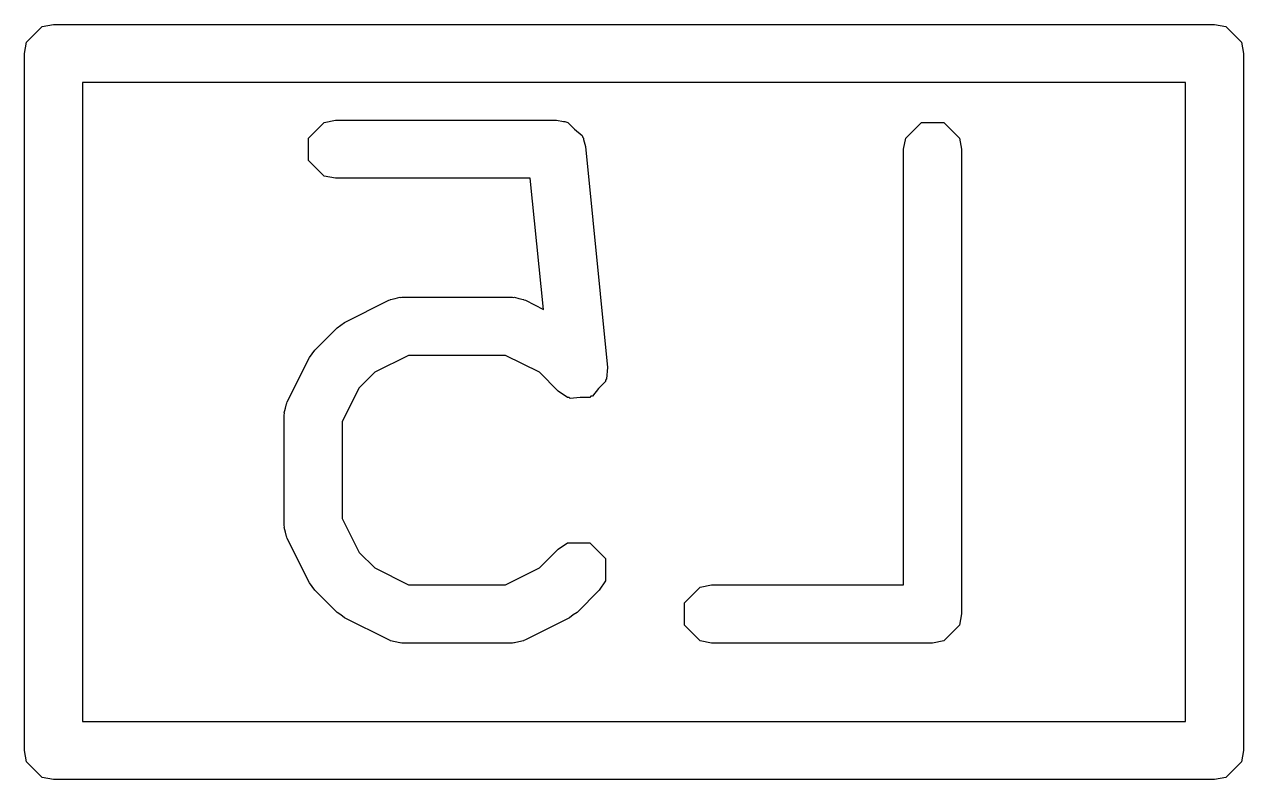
# Model space of a CAD drawing. Header units: inches. Extents: x 0.38 to 5.39, y 0.07 to 3.28.
# Drawn here: x 3.4286 to 3.5113, y 1.3534 to 1.4046 of the extents above; entities that cross this region are included whole.
import ezdxf

# ---------------------------------------------------------------- set-up
doc = ezdxf.new("R2010")
doc.units = ezdxf.units.IN
doc.header["$MEASUREMENT"] = 0
doc.layers.add('BLACK', color=250, linetype='CONTINUOUS')

msp = doc.modelspace()

# ---------------------------------------------------------------- linework, layer by layer
at = {"layer": 'BLACK', "linetype": 'CONTINUOUS'}
for p, q in [((3.428733, 1.403352), (3.429798, 1.404417)), ((3.429798, 1.404417), (3.430551, 1.404567)), ((3.430551, 1.404567), (3.509291, 1.404567)), ((3.509291, 1.404567), (3.510045, 1.404417)), ((3.510045, 1.404417), (3.51111, 1.403352)), ((3.428583, 1.402598), (3.428733, 1.403352)), ((3.51111, 1.403352), (3.51126, 1.402598)), ((3.428583, 1.355354), (3.428583, 1.402598)), ((3.51126, 1.402598), (3.51126, 1.355354)), ((3.43252, 1.40063), (3.43252, 1.357323)), ((3.507323, 1.40063), (3.43252, 1.40063)), ((3.507323, 1.357323), (3.507323, 1.40063)), ((3.44892, 1.397925), (3.449674, 1.398075)), ((3.449674, 1.398075), (3.464672, 1.398075)), ((3.464672, 1.398075), (3.465143, 1.397981)), ((3.447855, 1.39686), (3.44892, 1.397925)), ((3.465143, 1.397981), (3.46524, 1.397991)), ((3.46524, 1.397991), (3.465288, 1.397953)), ((3.465288, 1.397953), (3.465425, 1.397925)), ((3.465425, 1.397925), (3.465894, 1.397457)), ((3.465894, 1.397457), (3.466407, 1.397037)), ((3.48835, 1.39686), (3.489415, 1.397925)), ((3.489415, 1.397925), (3.490922, 1.397925)), ((3.490922, 1.397925), (3.491987, 1.39686)), ((3.447855, 1.395353), (3.447855, 1.39686)), ((3.466407, 1.397037), (3.466447, 1.396903)), ((3.466447, 1.396903), (3.466491, 1.39686)), ((3.466491, 1.39686), (3.466491, 1.396762)), ((3.466491, 1.396762), (3.466631, 1.396302)), ((3.4882, 1.396106), (3.48835, 1.39686)), ((3.491987, 1.39686), (3.492137, 1.396106)), ((3.466631, 1.396302), (3.46813, 1.381304)), ((3.4882, 1.366579), (3.4882, 1.396106)), ((3.492137, 1.396106), (3.492137, 1.36461)), ((3.44892, 1.394288), (3.447855, 1.395353)), ((3.449674, 1.394138), (3.44892, 1.394288)), ((3.46289, 1.394138), (3.449674, 1.394138)), ((3.463779, 1.385256), (3.46289, 1.394138)), ((3.450293, 1.384369), (3.453293, 1.385869)), ((3.453293, 1.385869), (3.453388, 1.385895)), ((3.453388, 1.385895), (3.45342, 1.385927)), ((3.45342, 1.385927), (3.453729, 1.385988)), ((3.453729, 1.385988), (3.454034, 1.386072)), ((3.454034, 1.386072), (3.454076, 1.386057)), ((3.454076, 1.386057), (3.454173, 1.386076)), ((3.454173, 1.386076), (3.461672, 1.386076)), ((3.461672, 1.386076), (3.461769, 1.386057)), ((3.461769, 1.386057), (3.461812, 1.386072)), ((3.461812, 1.386072), (3.462116, 1.385988)), ((3.462116, 1.385988), (3.462426, 1.385927)), ((3.462426, 1.385927), (3.462458, 1.385895)), ((3.462458, 1.385895), (3.462553, 1.385869)), ((3.462553, 1.385869), (3.463779, 1.385256)), ((3.449782, 1.384), (3.450044, 1.384176)), ((3.450044, 1.384176), (3.450293, 1.384369)), ((3.448282, 1.3825), (3.449782, 1.384)), ((3.448107, 1.382238), (3.448282, 1.3825)), ((3.446413, 1.378989), (3.447913, 1.381989)), ((3.447913, 1.381989), (3.448107, 1.382238)), ((3.454638, 1.382139), (3.45234, 1.38099)), ((3.461208, 1.382139), (3.454638, 1.382139)), ((3.463506, 1.38099), (3.461208, 1.382139)), ((3.45234, 1.38099), (3.451292, 1.379942)), ((3.46478, 1.379716), (3.463506, 1.38099)), ((3.46813, 1.381304), (3.468056, 1.38054)), ((3.451292, 1.379942), (3.450142, 1.377644)), ((3.467522, 1.379887), (3.467102, 1.379374)), ((3.46799, 1.380355), (3.467522, 1.379887)), ((3.468056, 1.38054), (3.46799, 1.380459)), ((3.46799, 1.380459), (3.46799, 1.380355)), ((3.465418, 1.37929), (3.46478, 1.379716)), ((3.465523, 1.37929), (3.465418, 1.37929)), ((3.465603, 1.379224), (3.465523, 1.37929)), ((3.466263, 1.37929), (3.465603, 1.379224)), ((3.466925, 1.37929), (3.466263, 1.37929)), ((3.466999, 1.379363), (3.466925, 1.37929)), ((3.467102, 1.379374), (3.466999, 1.379363)), ((3.44621, 1.378248), (3.446294, 1.378552)), ((3.446225, 1.378205), (3.44621, 1.378248)), ((3.446294, 1.378552), (3.446355, 1.378862)), ((3.446355, 1.378862), (3.446387, 1.378894)), ((3.446387, 1.378894), (3.446413, 1.378989)), ((3.446205, 1.378109), (3.446225, 1.378205)), ((3.446205, 1.37061), (3.446205, 1.378109)), ((3.450142, 1.377644), (3.450142, 1.371074)), ((3.450142, 1.371074), (3.451292, 1.368776)), ((3.446225, 1.370513), (3.446205, 1.37061)), ((3.44621, 1.37047), (3.446225, 1.370513)), ((3.446294, 1.370166), (3.44621, 1.37047)), ((3.446355, 1.369856), (3.446294, 1.370166)), ((3.446387, 1.369824), (3.446355, 1.369856)), ((3.446413, 1.369729), (3.446387, 1.369824)), ((3.447913, 1.36673), (3.446413, 1.369729)), ((3.46478, 1.369002), (3.465418, 1.369429)), ((3.465418, 1.369429), (3.466925, 1.369429)), ((3.466925, 1.369429), (3.46799, 1.368363)), ((3.451292, 1.368776), (3.45234, 1.367728)), ((3.463506, 1.367728), (3.46478, 1.369002)), ((3.46799, 1.368363), (3.46799, 1.366857)), ((3.45234, 1.367728), (3.454638, 1.366579)), ((3.461208, 1.366579), (3.463506, 1.367728)), ((3.448106, 1.366481), (3.447913, 1.36673)), ((3.46799, 1.366857), (3.467564, 1.366218)), ((3.448282, 1.366218), (3.448106, 1.366481)), ((3.449782, 1.364718), (3.448282, 1.366218)), ((3.454638, 1.366579), (3.461208, 1.366579)), ((3.467564, 1.366218), (3.466064, 1.364718)), ((3.473352, 1.365364), (3.474417, 1.366429)), ((3.474417, 1.366429), (3.475171, 1.366579)), ((3.475171, 1.366579), (3.4882, 1.366579)), ((3.473352, 1.363857), (3.473352, 1.365364)), ((3.450044, 1.364543), (3.449782, 1.364718)), ((3.450293, 1.36435), (3.450044, 1.364543)), ((3.453293, 1.36285), (3.450293, 1.36435)), ((3.465552, 1.36435), (3.462553, 1.36285)), ((3.465802, 1.364543), (3.465552, 1.36435)), ((3.466064, 1.364718), (3.465802, 1.364543)), ((3.492137, 1.36461), (3.491987, 1.363857)), ((3.474417, 1.362792), (3.473352, 1.363857)), ((3.491987, 1.363857), (3.490922, 1.362792)), ((3.453388, 1.362824), (3.453293, 1.36285)), ((3.45342, 1.362792), (3.453388, 1.362824)), ((3.453729, 1.36273), (3.45342, 1.362792)), ((3.454034, 1.362647), (3.453729, 1.36273)), ((3.454076, 1.362661), (3.454034, 1.362647)), ((3.454173, 1.362642), (3.454076, 1.362661)), ((3.461672, 1.362642), (3.454173, 1.362642)), ((3.461769, 1.362661), (3.461672, 1.362642)), ((3.461812, 1.362647), (3.461769, 1.362661)), ((3.462116, 1.36273), (3.461812, 1.362647)), ((3.462426, 1.362792), (3.462116, 1.36273)), ((3.462458, 1.362824), (3.462426, 1.362792)), ((3.462553, 1.36285), (3.462458, 1.362824)), ((3.475171, 1.362642), (3.474417, 1.362792)), ((3.490169, 1.362642), (3.475171, 1.362642)), ((3.490922, 1.362792), (3.490169, 1.362642)), ((3.43252, 1.357323), (3.507323, 1.357323)), ((3.428733, 1.354601), (3.428583, 1.355354)), ((3.51126, 1.355354), (3.51111, 1.354601)), ((3.429798, 1.353536), (3.428733, 1.354601)), ((3.51111, 1.354601), (3.510045, 1.353536)), ((3.430551, 1.353386), (3.429798, 1.353536)), ((3.510045, 1.353536), (3.509291, 1.353386)), ((3.509291, 1.353386), (3.430551, 1.353386))]:
    msp.add_line(p, q, dxfattribs=at)

doc.saveas('drawing.dxf')
